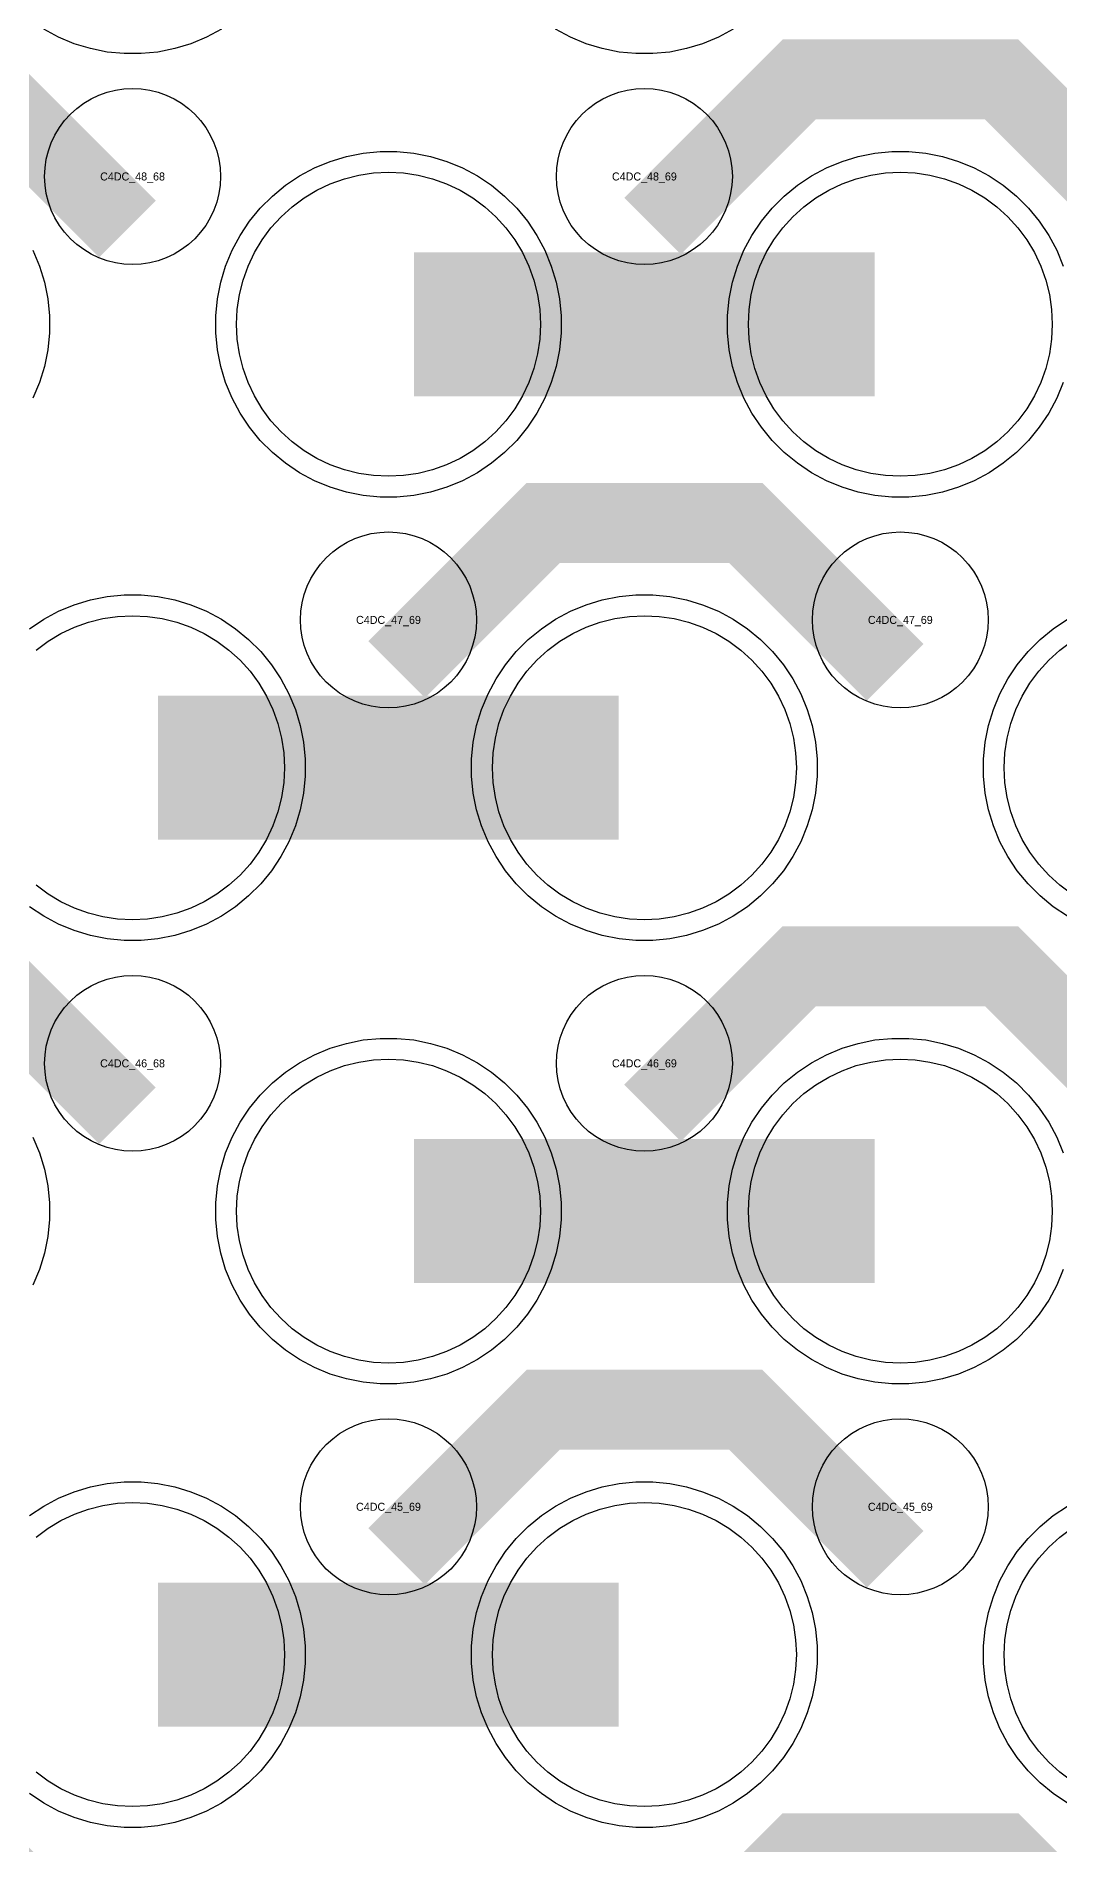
# Model space of a CAD drawing. Extents: x -11880 to 11880, y -14992 to 14992.
# Drawn here: x 9970 to 10290, y -8664 to -8098 of the extents above; entities that cross this region are included whole.
import ezdxf
from ezdxf.enums import TextEntityAlignment as Align

# ---------------------------------------------------------------- set-up
doc = ezdxf.new("R2010")
doc.units = 0
doc.header["$MEASUREMENT"] = 0
for name, color, linetype in [('GDS_775_DT_237', 138, 'CONTINUOUS'), ('RDL1_FS', 34, 'CONTINUOUS'), ('RDL_BS', 160, 'CONTINUOUS')]:
    doc.layers.add(name, color=color, linetype=linetype)

msp = doc.modelspace()

# ---------------------------------------------------------------- linework, layer by layer
at = {"layer": 'RDL1_FS'}
for points in [[(10080, -8235.999), (10075.343, -8235.77), (10070.732, -8235.086), (10066.209, -8233.954), (10061.819, -8232.382), (10057.605, -8230.39), (10053.605, -8227.992), (10049.86, -8225.214), (10046.406, -8222.084), (10043.276, -8218.63), (10040.498, -8214.885), (10038.1, -8210.885), (10036.108, -8206.671), (10034.536, -8202.281), (10033.404, -8197.758), (10032.72, -8193.147), (10032.491, -8188.49), (10032.72, -8183.833), (10033.404, -8179.222), (10034.536, -8174.699), (10036.108, -8170.309), (10038.1, -8166.095), (10040.498, -8162.095), (10043.276, -8158.35), (10046.406, -8154.896), (10049.86, -8151.766), (10053.605, -8148.988), (10057.605, -8146.59), (10061.819, -8144.598), (10066.209, -8143.026), (10070.732, -8141.894), (10075.343, -8141.21), (10080, -8140.981), (10084.657, -8141.21), (10089.268, -8141.894), (10093.791, -8143.026), (10098.181, -8144.598), (10102.395, -8146.59), (10106.395, -8148.988), (10110.14, -8151.766), (10113.594, -8154.896), (10116.724, -8158.35), (10119.502, -8162.095), (10121.9, -8166.095), (10123.892, -8170.309), (10125.464, -8174.699), (10126.596, -8179.222), (10127.28, -8183.833), (10127.509, -8188.49), (10127.28, -8193.147), (10126.596, -8197.758), (10125.464, -8202.281), (10123.892, -8206.671), (10121.9, -8210.885), (10119.502, -8214.885), (10116.724, -8218.63), (10113.594, -8222.084), (10110.14, -8225.214), (10106.395, -8227.992), (10102.395, -8230.39), (10098.181, -8232.382), (10093.791, -8233.954), (10089.268, -8235.086), (10084.657, -8235.77)], [(10240, -8235.999), (10235.343, -8235.77), (10230.732, -8235.086), (10226.209, -8233.954), (10221.819, -8232.382), (10217.605, -8230.39), (10213.605, -8227.992), (10209.86, -8225.214), (10206.406, -8222.084), (10203.276, -8218.63), (10200.498, -8214.885), (10198.1, -8210.885), (10196.108, -8206.671), (10194.536, -8202.281), (10193.404, -8197.758), (10192.72, -8193.147), (10192.491, -8188.49), (10192.72, -8183.833), (10193.404, -8179.222), (10194.536, -8174.699), (10196.108, -8170.309), (10198.1, -8166.095), (10200.498, -8162.095), (10203.276, -8158.35), (10206.406, -8154.896), (10209.86, -8151.766), (10213.605, -8148.988), (10217.605, -8146.59), (10221.819, -8144.598), (10226.209, -8143.026), (10230.732, -8141.894), (10235.343, -8141.21), (10240, -8140.981), (10244.657, -8141.21), (10249.268, -8141.894), (10253.791, -8143.026), (10258.181, -8144.598), (10262.395, -8146.59), (10266.395, -8148.988), (10270.14, -8151.766), (10273.594, -8154.896), (10276.724, -8158.35), (10279.502, -8162.095), (10281.9, -8166.095), (10283.892, -8170.309), (10285.464, -8174.699), (10286.596, -8179.222), (10287.28, -8183.833), (10287.509, -8188.49), (10287.28, -8193.147), (10286.596, -8197.758), (10285.464, -8202.281), (10283.892, -8206.671), (10281.9, -8210.885), (10279.502, -8214.885), (10276.724, -8218.63), (10273.594, -8222.084), (10270.14, -8225.214), (10266.395, -8227.992), (10262.395, -8230.39), (10258.181, -8232.382), (10253.791, -8233.954), (10249.268, -8235.086), (10244.657, -8235.77)], [(10160, -8374.564), (10155.343, -8374.335), (10150.732, -8373.651), (10146.209, -8372.519), (10141.819, -8370.947), (10137.605, -8368.955), (10133.605, -8366.557), (10129.86, -8363.779), (10126.406, -8360.649), (10123.276, -8357.195), (10120.498, -8353.45), (10118.1, -8349.45), (10116.108, -8345.236), (10114.536, -8340.846), (10113.404, -8336.323), (10112.72, -8331.712), (10112.491, -8327.055), (10112.72, -8322.398), (10113.404, -8317.787), (10114.536, -8313.264), (10116.108, -8308.874), (10118.1, -8304.66), (10120.498, -8300.66), (10123.276, -8296.915), (10126.406, -8293.461), (10129.86, -8290.331), (10133.605, -8287.553), (10137.605, -8285.155), (10141.819, -8283.163), (10146.209, -8281.591), (10150.732, -8280.459), (10155.343, -8279.775), (10160, -8279.546), (10164.657, -8279.775), (10169.268, -8280.459), (10173.791, -8281.591), (10178.181, -8283.163), (10182.395, -8285.155), (10186.395, -8287.553), (10190.14, -8290.331), (10193.594, -8293.461), (10196.724, -8296.915), (10199.502, -8300.66), (10201.9, -8304.66), (10203.892, -8308.874), (10205.464, -8313.264), (10206.596, -8317.787), (10207.28, -8322.398), (10207.509, -8327.055), (10207.28, -8331.712), (10206.596, -8336.323), (10205.464, -8340.846), (10203.892, -8345.236), (10201.9, -8349.45), (10199.502, -8353.45), (10196.724, -8357.195), (10193.594, -8360.649), (10190.14, -8363.779), (10186.395, -8366.557), (10182.395, -8368.955), (10178.181, -8370.947), (10173.791, -8372.519), (10169.268, -8373.651), (10164.657, -8374.335)], [(10080, -8513.124), (10075.343, -8512.895), (10070.732, -8512.211), (10066.209, -8511.079), (10061.819, -8509.507), (10057.605, -8507.515), (10053.605, -8505.117), (10049.86, -8502.339), (10046.406, -8499.209), (10043.276, -8495.755), (10040.498, -8492.01), (10038.1, -8488.01), (10036.108, -8483.796), (10034.536, -8479.406), (10033.404, -8474.883), (10032.72, -8470.272), (10032.491, -8465.615), (10032.72, -8460.958), (10033.404, -8456.347), (10034.536, -8451.824), (10036.108, -8447.434), (10038.1, -8443.22), (10040.498, -8439.22), (10043.276, -8435.475), (10046.406, -8432.021), (10049.86, -8428.891), (10053.605, -8426.113), (10057.605, -8423.715), (10061.819, -8421.723), (10066.209, -8420.151), (10070.732, -8419.019), (10075.343, -8418.335), (10080, -8418.106), (10084.657, -8418.335), (10089.268, -8419.019), (10093.791, -8420.151), (10098.181, -8421.723), (10102.395, -8423.715), (10106.395, -8426.113), (10110.14, -8428.891), (10113.594, -8432.021), (10116.724, -8435.475), (10119.502, -8439.22), (10121.9, -8443.22), (10123.892, -8447.434), (10125.464, -8451.824), (10126.596, -8456.347), (10127.28, -8460.958), (10127.509, -8465.615), (10127.28, -8470.272), (10126.596, -8474.883), (10125.464, -8479.406), (10123.892, -8483.796), (10121.9, -8488.01), (10119.502, -8492.01), (10116.724, -8495.755), (10113.594, -8499.209), (10110.14, -8502.339), (10106.395, -8505.117), (10102.395, -8507.515), (10098.181, -8509.507), (10093.791, -8511.079), (10089.268, -8512.211), (10084.657, -8512.895)], [(10240, -8513.124), (10235.343, -8512.895), (10230.732, -8512.211), (10226.209, -8511.079), (10221.819, -8509.507), (10217.605, -8507.515), (10213.605, -8505.117), (10209.86, -8502.339), (10206.406, -8499.209), (10203.276, -8495.755), (10200.498, -8492.01), (10198.1, -8488.01), (10196.108, -8483.796), (10194.536, -8479.406), (10193.404, -8474.883), (10192.72, -8470.272), (10192.491, -8465.615), (10192.72, -8460.958), (10193.404, -8456.347), (10194.536, -8451.824), (10196.108, -8447.434), (10198.1, -8443.22), (10200.498, -8439.22), (10203.276, -8435.475), (10206.406, -8432.021), (10209.86, -8428.891), (10213.605, -8426.113), (10217.605, -8423.715), (10221.819, -8421.723), (10226.209, -8420.151), (10230.732, -8419.019), (10235.343, -8418.335), (10240, -8418.106), (10244.657, -8418.335), (10249.268, -8419.019), (10253.791, -8420.151), (10258.181, -8421.723), (10262.395, -8423.715), (10266.395, -8426.113), (10270.14, -8428.891), (10273.594, -8432.021), (10276.724, -8435.475), (10279.502, -8439.22), (10281.9, -8443.22), (10283.892, -8447.434), (10285.464, -8451.824), (10286.596, -8456.347), (10287.28, -8460.958), (10287.509, -8465.615), (10287.28, -8470.272), (10286.596, -8474.883), (10285.464, -8479.406), (10283.892, -8483.796), (10281.9, -8488.01), (10279.502, -8492.01), (10276.724, -8495.755), (10273.594, -8499.209), (10270.14, -8502.339), (10266.395, -8505.117), (10262.395, -8507.515), (10258.181, -8509.507), (10253.791, -8511.079), (10249.268, -8512.211), (10244.657, -8512.895)], [(10160, -8651.689), (10155.343, -8651.46), (10150.732, -8650.776), (10146.209, -8649.644), (10141.819, -8648.072), (10137.605, -8646.08), (10133.605, -8643.682), (10129.86, -8640.904), (10126.406, -8637.774), (10123.276, -8634.32), (10120.498, -8630.575), (10118.1, -8626.575), (10116.108, -8622.361), (10114.536, -8617.971), (10113.404, -8613.448), (10112.72, -8608.837), (10112.491, -8604.18), (10112.72, -8599.523), (10113.404, -8594.912), (10114.536, -8590.389), (10116.108, -8585.999), (10118.1, -8581.785), (10120.498, -8577.785), (10123.276, -8574.04), (10126.406, -8570.586), (10129.86, -8567.456), (10133.605, -8564.678), (10137.605, -8562.28), (10141.819, -8560.288), (10146.209, -8558.716), (10150.732, -8557.584), (10155.343, -8556.9), (10160, -8556.671), (10164.657, -8556.9), (10169.268, -8557.584), (10173.791, -8558.716), (10178.181, -8560.288), (10182.395, -8562.28), (10186.395, -8564.678), (10190.14, -8567.456), (10193.594, -8570.586), (10196.724, -8574.04), (10199.502, -8577.785), (10201.9, -8581.785), (10203.892, -8585.999), (10205.464, -8590.389), (10206.596, -8594.912), (10207.28, -8599.523), (10207.509, -8604.18), (10207.28, -8608.837), (10206.596, -8613.448), (10205.464, -8617.971), (10203.892, -8622.361), (10201.9, -8626.575), (10199.502, -8630.575), (10196.724, -8634.32), (10193.594, -8637.774), (10190.14, -8640.904), (10186.395, -8643.682), (10182.395, -8646.08), (10178.181, -8648.072), (10173.791, -8649.644), (10169.268, -8650.776), (10164.657, -8651.46)]]:
    msp.add_lwpolyline(points, close=True, dxfattribs=at)
for points in [[(10088.002, -8188.49, 45, 45, 0), (10160.002, -8188.49, 45, 45, 0)], [(10160.002, -8188.49, 45, 45, 0), (10232.002, -8188.49, 45, 45, 0)], [(10008.002, -8327.055, 45, 45, 0), (10080.002, -8327.055, 45, 45, 0)], [(10080.002, -8327.055, 45, 45, 0), (10152.002, -8327.055, 45, 45, 0)], [(10088.002, -8465.615, 45, 45, 0), (10160.002, -8465.615, 45, 45, 0)], [(10160.002, -8465.615, 45, 45, 0), (10232.002, -8465.615, 45, 45, 0)], [(10008.002, -8604.18, 45, 45, 0), (10080.002, -8604.18, 45, 45, 0)], [(10080.002, -8604.18, 45, 45, 0), (10152.002, -8604.18, 45, 45, 0)]]:
    msp.add_lwpolyline(points, format="xyseb", dxfattribs=at)
for points in [[(9969.86, -8290.331), (9973.605, -8287.553), (9977.605, -8285.155), (9981.819, -8283.163), (9986.209, -8281.591), (9990.732, -8280.459), (9995.343, -8279.775), (10000, -8279.546), (10004.657, -8279.775), (10009.268, -8280.459), (10013.791, -8281.591), (10018.181, -8283.163), (10022.395, -8285.155), (10026.395, -8287.553), (10030.14, -8290.331), (10033.594, -8293.461), (10036.724, -8296.915), (10039.502, -8300.66), (10041.9, -8304.66), (10043.892, -8308.874), (10045.464, -8313.264), (10046.596, -8317.787), (10047.28, -8322.398), (10047.509, -8327.055), (10047.28, -8331.712), (10046.596, -8336.323), (10045.464, -8340.846), (10043.892, -8345.236), (10041.9, -8349.45), (10039.502, -8353.45), (10036.724, -8357.195), (10033.594, -8360.649), (10030.14, -8363.779), (10026.395, -8366.557), (10022.395, -8368.955), (10018.181, -8370.947), (10013.791, -8372.519), (10009.268, -8373.651), (10004.657, -8374.335), (10000, -8374.564), (9995.343, -8374.335), (9990.732, -8373.651), (9986.209, -8372.519), (9981.819, -8370.947), (9977.605, -8368.955), (9973.605, -8366.557), (9969.86, -8363.779)], [(10293.605, -8366.557), (10289.86, -8363.779), (10286.406, -8360.649), (10283.276, -8357.195), (10280.498, -8353.45), (10278.1, -8349.45), (10276.108, -8345.236), (10274.536, -8340.846), (10273.404, -8336.323), (10272.72, -8331.712), (10272.491, -8327.055), (10272.72, -8322.398), (10273.404, -8317.787), (10274.536, -8313.264), (10276.108, -8308.874), (10278.1, -8304.66), (10280.498, -8300.66), (10283.276, -8296.915), (10286.406, -8293.461), (10289.86, -8290.331), (10293.605, -8287.553)], [(9969.86, -8567.456), (9973.605, -8564.678), (9977.605, -8562.28), (9981.819, -8560.288), (9986.209, -8558.716), (9990.732, -8557.584), (9995.343, -8556.9), (10000, -8556.671), (10004.657, -8556.9), (10009.268, -8557.584), (10013.791, -8558.716), (10018.181, -8560.288), (10022.395, -8562.28), (10026.395, -8564.678), (10030.14, -8567.456), (10033.594, -8570.586), (10036.724, -8574.04), (10039.502, -8577.785), (10041.9, -8581.785), (10043.892, -8585.999), (10045.464, -8590.389), (10046.596, -8594.912), (10047.28, -8599.523), (10047.509, -8604.18), (10047.28, -8608.837), (10046.596, -8613.448), (10045.464, -8617.971), (10043.892, -8622.361), (10041.9, -8626.575), (10039.502, -8630.575), (10036.724, -8634.32), (10033.594, -8637.774), (10030.14, -8640.904), (10026.395, -8643.682), (10022.395, -8646.08), (10018.181, -8648.072), (10013.791, -8649.644), (10009.268, -8650.776), (10004.657, -8651.46), (10000, -8651.689), (9995.343, -8651.46), (9990.732, -8650.776), (9986.209, -8649.644), (9981.819, -8648.072), (9977.605, -8646.08), (9973.605, -8643.682), (9969.86, -8640.904)], [(10293.605, -8643.682), (10289.86, -8640.904), (10286.406, -8637.774), (10283.276, -8634.32), (10280.498, -8630.575), (10278.1, -8626.575), (10276.108, -8622.361), (10274.536, -8617.971), (10273.404, -8613.448), (10272.72, -8608.837), (10272.491, -8604.18), (10272.72, -8599.523), (10273.404, -8594.912), (10274.536, -8590.389), (10276.108, -8585.999), (10278.1, -8581.785), (10280.498, -8577.785), (10283.276, -8574.04), (10286.406, -8570.586), (10289.86, -8567.456), (10293.605, -8564.678)]]:
    msp.add_lwpolyline(points, dxfattribs=at)
at = {"layer": 'RDL_BS'}
for points in [[(10027.777, -8096.308), (10023.115, -8098.8), (10018.205, -8100.831), (10013.165, -8102.362), (10007.938, -8103.408), (10002.644, -8103.925), (9997.356, -8103.925), (9992.062, -8103.408), (9986.835, -8102.362), (9981.795, -8100.831), (9976.885, -8098.8), (9972.223, -8096.308)], [(10187.777, -8096.308), (10183.115, -8098.8), (10178.205, -8100.831), (10173.165, -8102.362), (10167.938, -8103.408), (10162.644, -8103.925), (10157.356, -8103.925), (10152.062, -8103.408), (10146.835, -8102.362), (10141.795, -8100.831), (10136.885, -8098.8), (10132.223, -8096.308)], [(10290.906, -8206.695), (10288.875, -8211.605), (10286.383, -8216.267), (10283.436, -8220.681), (10280.074, -8224.782), (10276.292, -8228.564), (10272.191, -8231.926), (10267.777, -8234.873), (10263.115, -8237.365), (10258.205, -8239.396), (10253.165, -8240.927), (10247.938, -8241.973), (10242.644, -8242.49), (10237.356, -8242.49), (10232.062, -8241.973), (10226.835, -8240.927), (10221.795, -8239.396), (10216.885, -8237.365), (10212.223, -8234.873), (10207.809, -8231.926), (10203.708, -8228.564), (10199.926, -8224.782), (10196.564, -8220.681), (10193.617, -8216.267), (10191.125, -8211.605), (10189.094, -8206.695), (10187.563, -8201.655), (10186.517, -8196.428), (10186, -8191.134), (10186, -8185.846), (10186.517, -8180.552), (10187.563, -8175.325), (10189.094, -8170.285), (10191.125, -8165.375), (10193.617, -8160.713), (10196.564, -8156.299), (10199.926, -8152.198), (10203.708, -8148.416), (10207.809, -8145.054), (10212.223, -8142.107), (10216.885, -8139.615), (10221.795, -8137.584), (10226.835, -8136.053), (10232.062, -8135.007), (10237.356, -8134.49), (10242.644, -8134.49), (10247.938, -8135.007), (10253.165, -8136.053), (10258.205, -8137.584), (10263.115, -8139.615), (10267.777, -8142.107), (10272.191, -8145.054), (10276.292, -8148.416), (10280.074, -8152.198), (10283.436, -8156.299), (10286.383, -8160.713), (10288.875, -8165.375), (10290.906, -8170.285)], [(9968.875, -8165.375), (9970.906, -8170.285), (9972.437, -8175.325), (9973.483, -8180.552), (9974, -8185.846), (9974, -8191.134), (9973.483, -8196.428), (9972.437, -8201.655), (9970.906, -8206.695), (9968.875, -8211.605)], [(9967.809, -8283.619), (9972.223, -8280.672), (9976.885, -8278.18), (9981.795, -8276.149), (9986.835, -8274.618), (9992.062, -8273.572), (9997.356, -8273.055), (10002.644, -8273.055), (10007.938, -8273.572), (10013.165, -8274.618), (10018.205, -8276.149), (10023.115, -8278.18), (10027.777, -8280.672), (10032.191, -8283.619), (10036.292, -8286.981), (10040.074, -8290.763), (10043.436, -8294.864), (10046.383, -8299.278), (10048.875, -8303.94), (10050.906, -8308.85), (10052.437, -8313.89), (10053.483, -8319.117), (10054, -8324.411), (10054, -8329.699), (10053.483, -8334.993), (10052.437, -8340.22), (10050.906, -8345.26), (10048.875, -8350.17), (10046.383, -8354.832), (10043.436, -8359.246), (10040.074, -8363.347), (10036.292, -8367.129), (10032.191, -8370.491), (10027.777, -8373.438), (10023.115, -8375.93), (10018.205, -8377.961), (10013.165, -8379.492), (10007.938, -8380.538), (10002.644, -8381.055), (9997.356, -8381.055), (9992.062, -8380.538), (9986.835, -8379.492), (9981.795, -8377.961), (9976.885, -8375.93), (9972.223, -8373.438), (9967.809, -8370.491)], [(10292.223, -8373.438), (10287.809, -8370.491), (10283.708, -8367.129), (10279.926, -8363.347), (10276.564, -8359.246), (10273.617, -8354.832), (10271.125, -8350.17), (10269.094, -8345.26), (10267.563, -8340.22), (10266.517, -8334.993), (10266, -8329.699), (10266, -8324.411), (10266.517, -8319.117), (10267.563, -8313.89), (10269.094, -8308.85), (10271.125, -8303.94), (10273.617, -8299.278), (10276.564, -8294.864), (10279.926, -8290.763), (10283.708, -8286.981), (10287.809, -8283.619), (10292.223, -8280.672)], [(10290.906, -8483.82), (10288.875, -8488.73), (10286.383, -8493.392), (10283.436, -8497.806), (10280.074, -8501.907), (10276.292, -8505.689), (10272.191, -8509.051), (10267.777, -8511.998), (10263.115, -8514.49), (10258.205, -8516.521), (10253.165, -8518.052), (10247.938, -8519.098), (10242.644, -8519.615), (10237.356, -8519.615), (10232.062, -8519.098), (10226.835, -8518.052), (10221.795, -8516.521), (10216.885, -8514.49), (10212.223, -8511.998), (10207.809, -8509.051), (10203.708, -8505.689), (10199.926, -8501.907), (10196.564, -8497.806), (10193.617, -8493.392), (10191.125, -8488.73), (10189.094, -8483.82), (10187.563, -8478.78), (10186.517, -8473.553), (10186, -8468.259), (10186, -8462.971), (10186.517, -8457.677), (10187.563, -8452.45), (10189.094, -8447.41), (10191.125, -8442.5), (10193.617, -8437.838), (10196.564, -8433.424), (10199.926, -8429.323), (10203.708, -8425.541), (10207.809, -8422.179), (10212.223, -8419.232), (10216.885, -8416.74), (10221.795, -8414.709), (10226.835, -8413.178), (10232.062, -8412.132), (10237.356, -8411.615), (10242.644, -8411.615), (10247.938, -8412.132), (10253.165, -8413.178), (10258.205, -8414.709), (10263.115, -8416.74), (10267.777, -8419.232), (10272.191, -8422.179), (10276.292, -8425.541), (10280.074, -8429.323), (10283.436, -8433.424), (10286.383, -8437.838), (10288.875, -8442.5), (10290.906, -8447.41)], [(9968.875, -8442.5), (9970.906, -8447.41), (9972.437, -8452.45), (9973.483, -8457.677), (9974, -8462.971), (9974, -8468.259), (9973.483, -8473.553), (9972.437, -8478.78), (9970.906, -8483.82), (9968.875, -8488.73)], [(9967.809, -8560.744), (9972.223, -8557.797), (9976.885, -8555.305), (9981.795, -8553.274), (9986.835, -8551.743), (9992.062, -8550.697), (9997.356, -8550.18), (10002.644, -8550.18), (10007.938, -8550.697), (10013.165, -8551.743), (10018.205, -8553.274), (10023.115, -8555.305), (10027.777, -8557.797), (10032.191, -8560.744), (10036.292, -8564.106), (10040.074, -8567.888), (10043.436, -8571.989), (10046.383, -8576.403), (10048.875, -8581.065), (10050.906, -8585.975), (10052.437, -8591.015), (10053.483, -8596.242), (10054, -8601.536), (10054, -8606.824), (10053.483, -8612.118), (10052.437, -8617.345), (10050.906, -8622.385), (10048.875, -8627.295), (10046.383, -8631.957), (10043.436, -8636.371), (10040.074, -8640.472), (10036.292, -8644.254), (10032.191, -8647.616), (10027.777, -8650.563), (10023.115, -8653.055), (10018.205, -8655.086), (10013.165, -8656.617), (10007.938, -8657.663), (10002.644, -8658.18), (9997.356, -8658.18), (9992.062, -8657.663), (9986.835, -8656.617), (9981.795, -8655.086), (9976.885, -8653.055), (9972.223, -8650.563), (9967.809, -8647.616)], [(10292.223, -8650.563), (10287.809, -8647.616), (10283.708, -8644.254), (10279.926, -8640.472), (10276.564, -8636.371), (10273.617, -8631.957), (10271.125, -8627.295), (10269.094, -8622.385), (10267.563, -8617.345), (10266.517, -8612.118), (10266, -8606.824), (10266, -8601.536), (10266.517, -8596.242), (10267.563, -8591.015), (10269.094, -8585.975), (10271.125, -8581.065), (10273.617, -8576.403), (10276.564, -8571.989), (10279.926, -8567.888), (10283.708, -8564.106), (10287.809, -8560.744), (10292.223, -8557.797)]]:
    msp.add_lwpolyline(points, dxfattribs=at)
for points in [[(9998.401, -8158.703, 25, 25, 0), (9951.687, -8111.989, 25, 25, 0), (9921.929, -8111.989, 25, 25, 0)], [(10162.562, -8157.804, 25, 25, 0), (10208.377, -8111.989, 25, 25, 0), (10241.93, -8111.989, 25, 25, 0)], [(10318.401, -8158.703, 25, 25, 0), (10271.687, -8111.989, 25, 25, 0), (10241.929, -8111.989, 25, 25, 0)], [(10082.562, -8296.369, 25, 25, 0), (10128.377, -8250.554, 25, 25, 0), (10161.93, -8250.554, 25, 25, 0)], [(10238.401, -8297.268, 25, 25, 0), (10191.687, -8250.554, 25, 25, 0), (10161.929, -8250.554, 25, 25, 0)], [(9998.401, -8435.828, 25, 25, 0), (9951.687, -8389.114, 25, 25, 0), (9921.929, -8389.114, 25, 25, 0)], [(10162.562, -8434.929, 25, 25, 0), (10208.377, -8389.114, 25, 25, 0), (10241.93, -8389.114, 25, 25, 0)], [(10318.401, -8435.828, 25, 25, 0), (10271.687, -8389.114, 25, 25, 0), (10241.929, -8389.114, 25, 25, 0)], [(10082.562, -8573.494, 25, 25, 0), (10128.377, -8527.679, 25, 25, 0), (10161.93, -8527.679, 25, 25, 0)], [(10238.401, -8574.393, 25, 25, 0), (10191.687, -8527.679, 25, 25, 0), (10161.929, -8527.679, 25, 25, 0)], [(9998.401, -8712.958, 25, 25, 0), (9951.687, -8666.244, 25, 25, 0), (9921.929, -8666.244, 25, 25, 0)], [(10162.562, -8712.059, 25, 25, 0), (10208.377, -8666.244, 25, 25, 0), (10241.93, -8666.244, 25, 25, 0)], [(10318.401, -8712.958, 25, 25, 0), (10271.687, -8666.244, 25, 25, 0), (10241.929, -8666.244, 25, 25, 0)]]:
    msp.add_lwpolyline(points, format="xyseb", dxfattribs=at)
for points in [[(10000, -8169.796), (9997.307, -8169.664), (9994.635, -8169.268), (9992.016, -8168.611), (9989.481, -8167.704), (9987.044, -8166.552), (9984.72, -8165.159), (9982.557, -8163.556), (9980.558, -8161.744), (9978.746, -8159.745), (9977.143, -8157.582), (9975.75, -8155.258), (9974.598, -8152.821), (9973.691, -8150.286), (9973.034, -8147.667), (9972.638, -8144.995), (9972.506, -8142.302), (9972.638, -8139.609), (9973.034, -8136.937), (9973.691, -8134.318), (9974.598, -8131.783), (9975.75, -8129.346), (9977.143, -8127.022), (9978.746, -8124.859), (9980.558, -8122.86), (9982.557, -8121.048), (9984.72, -8119.445), (9987.044, -8118.052), (9989.481, -8116.9), (9992.016, -8115.993), (9994.635, -8115.336), (9997.307, -8114.94), (10000, -8114.808), (10002.693, -8114.94), (10005.365, -8115.336), (10007.984, -8115.993), (10010.519, -8116.9), (10012.956, -8118.052), (10015.28, -8119.445), (10017.443, -8121.048), (10019.442, -8122.86), (10021.254, -8124.859), (10022.857, -8127.022), (10024.25, -8129.346), (10025.402, -8131.783), (10026.309, -8134.318), (10026.966, -8136.937), (10027.362, -8139.609), (10027.494, -8142.302), (10027.362, -8144.995), (10026.966, -8147.667), (10026.309, -8150.286), (10025.402, -8152.821), (10024.25, -8155.258), (10022.857, -8157.582), (10021.254, -8159.745), (10019.442, -8161.744), (10017.443, -8163.556), (10015.28, -8165.159), (10012.956, -8166.552), (10010.519, -8167.704), (10007.984, -8168.611), (10005.365, -8169.268), (10002.693, -8169.664)], [(10160, -8169.796), (10157.307, -8169.664), (10154.635, -8169.268), (10152.016, -8168.611), (10149.481, -8167.704), (10147.044, -8166.552), (10144.72, -8165.159), (10142.557, -8163.556), (10140.558, -8161.744), (10138.746, -8159.745), (10137.143, -8157.582), (10135.75, -8155.258), (10134.598, -8152.821), (10133.691, -8150.286), (10133.034, -8147.667), (10132.638, -8144.995), (10132.506, -8142.302), (10132.638, -8139.609), (10133.034, -8136.937), (10133.691, -8134.318), (10134.598, -8131.783), (10135.75, -8129.346), (10137.143, -8127.022), (10138.746, -8124.859), (10140.558, -8122.86), (10142.557, -8121.048), (10144.72, -8119.445), (10147.044, -8118.052), (10149.481, -8116.9), (10152.016, -8115.993), (10154.635, -8115.336), (10157.307, -8114.94), (10160, -8114.808), (10162.693, -8114.94), (10165.365, -8115.336), (10167.984, -8115.993), (10170.519, -8116.9), (10172.956, -8118.052), (10175.28, -8119.445), (10177.443, -8121.048), (10179.442, -8122.86), (10181.254, -8124.859), (10182.857, -8127.022), (10184.25, -8129.346), (10185.402, -8131.783), (10186.309, -8134.318), (10186.966, -8136.937), (10187.362, -8139.609), (10187.494, -8142.302), (10187.362, -8144.995), (10186.966, -8147.667), (10186.309, -8150.286), (10185.402, -8152.821), (10184.25, -8155.258), (10182.857, -8157.582), (10181.254, -8159.745), (10179.442, -8161.744), (10177.443, -8163.556), (10175.28, -8165.159), (10172.956, -8166.552), (10170.519, -8167.704), (10167.984, -8168.611), (10165.365, -8169.268), (10162.693, -8169.664)], [(10077.356, -8242.49), (10072.062, -8241.973), (10066.835, -8240.927), (10061.795, -8239.396), (10056.885, -8237.365), (10052.223, -8234.873), (10047.809, -8231.926), (10043.708, -8228.564), (10039.926, -8224.782), (10036.564, -8220.681), (10033.617, -8216.267), (10031.125, -8211.605), (10029.094, -8206.695), (10027.563, -8201.655), (10026.517, -8196.428), (10026, -8191.134), (10026, -8185.846), (10026.517, -8180.552), (10027.563, -8175.325), (10029.094, -8170.285), (10031.125, -8165.375), (10033.617, -8160.713), (10036.564, -8156.299), (10039.926, -8152.198), (10043.708, -8148.416), (10047.809, -8145.054), (10052.223, -8142.107), (10056.885, -8139.615), (10061.795, -8137.584), (10066.835, -8136.053), (10072.062, -8135.007), (10077.356, -8134.49), (10082.644, -8134.49), (10087.938, -8135.007), (10093.165, -8136.053), (10098.205, -8137.584), (10103.115, -8139.615), (10107.777, -8142.107), (10112.191, -8145.054), (10116.292, -8148.416), (10120.074, -8152.198), (10123.436, -8156.299), (10126.383, -8160.713), (10128.875, -8165.375), (10130.906, -8170.285), (10132.437, -8175.325), (10133.483, -8180.552), (10134, -8185.846), (10134, -8191.134), (10133.483, -8196.428), (10132.437, -8201.655), (10130.906, -8206.695), (10128.875, -8211.605), (10126.383, -8216.267), (10123.436, -8220.681), (10120.074, -8224.782), (10116.292, -8228.564), (10112.191, -8231.926), (10107.777, -8234.873), (10103.115, -8237.365), (10098.205, -8239.396), (10093.165, -8240.927), (10087.938, -8241.973), (10082.644, -8242.49)], [(10080, -8308.361), (10077.307, -8308.229), (10074.635, -8307.833), (10072.016, -8307.176), (10069.481, -8306.269), (10067.044, -8305.117), (10064.72, -8303.724), (10062.557, -8302.121), (10060.558, -8300.309), (10058.746, -8298.31), (10057.143, -8296.147), (10055.75, -8293.823), (10054.598, -8291.386), (10053.691, -8288.851), (10053.034, -8286.232), (10052.638, -8283.56), (10052.506, -8280.867), (10052.638, -8278.174), (10053.034, -8275.502), (10053.691, -8272.883), (10054.598, -8270.348), (10055.75, -8267.911), (10057.143, -8265.587), (10058.746, -8263.424), (10060.558, -8261.425), (10062.557, -8259.613), (10064.72, -8258.01), (10067.044, -8256.617), (10069.481, -8255.465), (10072.016, -8254.558), (10074.635, -8253.901), (10077.307, -8253.505), (10080, -8253.373), (10082.693, -8253.505), (10085.365, -8253.901), (10087.984, -8254.558), (10090.519, -8255.465), (10092.956, -8256.617), (10095.28, -8258.01), (10097.443, -8259.613), (10099.442, -8261.425), (10101.254, -8263.424), (10102.857, -8265.587), (10104.25, -8267.911), (10105.402, -8270.348), (10106.309, -8272.883), (10106.966, -8275.502), (10107.362, -8278.174), (10107.494, -8280.867), (10107.362, -8283.56), (10106.966, -8286.232), (10106.309, -8288.851), (10105.402, -8291.386), (10104.25, -8293.823), (10102.857, -8296.147), (10101.254, -8298.31), (10099.442, -8300.309), (10097.443, -8302.121), (10095.28, -8303.724), (10092.956, -8305.117), (10090.519, -8306.269), (10087.984, -8307.176), (10085.365, -8307.833), (10082.693, -8308.229)], [(10240, -8308.361), (10237.307, -8308.229), (10234.635, -8307.833), (10232.016, -8307.176), (10229.481, -8306.269), (10227.044, -8305.117), (10224.72, -8303.724), (10222.557, -8302.121), (10220.558, -8300.309), (10218.746, -8298.31), (10217.143, -8296.147), (10215.75, -8293.823), (10214.598, -8291.386), (10213.691, -8288.851), (10213.034, -8286.232), (10212.638, -8283.56), (10212.506, -8280.867), (10212.638, -8278.174), (10213.034, -8275.502), (10213.691, -8272.883), (10214.598, -8270.348), (10215.75, -8267.911), (10217.143, -8265.587), (10218.746, -8263.424), (10220.558, -8261.425), (10222.557, -8259.613), (10224.72, -8258.01), (10227.044, -8256.617), (10229.481, -8255.465), (10232.016, -8254.558), (10234.635, -8253.901), (10237.307, -8253.505), (10240, -8253.373), (10242.693, -8253.505), (10245.365, -8253.901), (10247.984, -8254.558), (10250.519, -8255.465), (10252.956, -8256.617), (10255.28, -8258.01), (10257.443, -8259.613), (10259.442, -8261.425), (10261.254, -8263.424), (10262.857, -8265.587), (10264.25, -8267.911), (10265.402, -8270.348), (10266.309, -8272.883), (10266.966, -8275.502), (10267.362, -8278.174), (10267.494, -8280.867), (10267.362, -8283.56), (10266.966, -8286.232), (10266.309, -8288.851), (10265.402, -8291.386), (10264.25, -8293.823), (10262.857, -8296.147), (10261.254, -8298.31), (10259.442, -8300.309), (10257.443, -8302.121), (10255.28, -8303.724), (10252.956, -8305.117), (10250.519, -8306.269), (10247.984, -8307.176), (10245.365, -8307.833), (10242.693, -8308.229)], [(10157.356, -8381.055), (10152.062, -8380.538), (10146.835, -8379.492), (10141.795, -8377.961), (10136.885, -8375.93), (10132.223, -8373.438), (10127.809, -8370.491), (10123.708, -8367.129), (10119.926, -8363.347), (10116.564, -8359.246), (10113.617, -8354.832), (10111.125, -8350.17), (10109.094, -8345.26), (10107.563, -8340.22), (10106.517, -8334.993), (10106, -8329.699), (10106, -8324.411), (10106.517, -8319.117), (10107.563, -8313.89), (10109.094, -8308.85), (10111.125, -8303.94), (10113.617, -8299.278), (10116.564, -8294.864), (10119.926, -8290.763), (10123.708, -8286.981), (10127.809, -8283.619), (10132.223, -8280.672), (10136.885, -8278.18), (10141.795, -8276.149), (10146.835, -8274.618), (10152.062, -8273.572), (10157.356, -8273.055), (10162.644, -8273.055), (10167.938, -8273.572), (10173.165, -8274.618), (10178.205, -8276.149), (10183.115, -8278.18), (10187.777, -8280.672), (10192.191, -8283.619), (10196.292, -8286.981), (10200.074, -8290.763), (10203.436, -8294.864), (10206.383, -8299.278), (10208.875, -8303.94), (10210.906, -8308.85), (10212.437, -8313.89), (10213.483, -8319.117), (10214, -8324.411), (10214, -8329.699), (10213.483, -8334.993), (10212.437, -8340.22), (10210.906, -8345.26), (10208.875, -8350.17), (10206.383, -8354.832), (10203.436, -8359.246), (10200.074, -8363.347), (10196.292, -8367.129), (10192.191, -8370.491), (10187.777, -8373.438), (10183.115, -8375.93), (10178.205, -8377.961), (10173.165, -8379.492), (10167.938, -8380.538), (10162.644, -8381.055)], [(10000, -8446.921), (9997.307, -8446.789), (9994.635, -8446.393), (9992.016, -8445.736), (9989.481, -8444.829), (9987.044, -8443.677), (9984.72, -8442.284), (9982.557, -8440.681), (9980.558, -8438.869), (9978.746, -8436.87), (9977.143, -8434.707), (9975.75, -8432.383), (9974.598, -8429.946), (9973.691, -8427.411), (9973.034, -8424.792), (9972.638, -8422.12), (9972.506, -8419.427), (9972.638, -8416.734), (9973.034, -8414.062), (9973.691, -8411.443), (9974.598, -8408.908), (9975.75, -8406.471), (9977.143, -8404.147), (9978.746, -8401.984), (9980.558, -8399.985), (9982.557, -8398.173), (9984.72, -8396.57), (9987.044, -8395.177), (9989.481, -8394.025), (9992.016, -8393.118), (9994.635, -8392.461), (9997.307, -8392.065), (10000, -8391.933), (10002.693, -8392.065), (10005.365, -8392.461), (10007.984, -8393.118), (10010.519, -8394.025), (10012.956, -8395.177), (10015.28, -8396.57), (10017.443, -8398.173), (10019.442, -8399.985), (10021.254, -8401.984), (10022.857, -8404.147), (10024.25, -8406.471), (10025.402, -8408.908), (10026.309, -8411.443), (10026.966, -8414.062), (10027.362, -8416.734), (10027.494, -8419.427), (10027.362, -8422.12), (10026.966, -8424.792), (10026.309, -8427.411), (10025.402, -8429.946), (10024.25, -8432.383), (10022.857, -8434.707), (10021.254, -8436.87), (10019.442, -8438.869), (10017.443, -8440.681), (10015.28, -8442.284), (10012.956, -8443.677), (10010.519, -8444.829), (10007.984, -8445.736), (10005.365, -8446.393), (10002.693, -8446.789)], [(10160, -8446.921), (10157.307, -8446.789), (10154.635, -8446.393), (10152.016, -8445.736), (10149.481, -8444.829), (10147.044, -8443.677), (10144.72, -8442.284), (10142.557, -8440.681), (10140.558, -8438.869), (10138.746, -8436.87), (10137.143, -8434.707), (10135.75, -8432.383), (10134.598, -8429.946), (10133.691, -8427.411), (10133.034, -8424.792), (10132.638, -8422.12), (10132.506, -8419.427), (10132.638, -8416.734), (10133.034, -8414.062), (10133.691, -8411.443), (10134.598, -8408.908), (10135.75, -8406.471), (10137.143, -8404.147), (10138.746, -8401.984), (10140.558, -8399.985), (10142.557, -8398.173), (10144.72, -8396.57), (10147.044, -8395.177), (10149.481, -8394.025), (10152.016, -8393.118), (10154.635, -8392.461), (10157.307, -8392.065), (10160, -8391.933), (10162.693, -8392.065), (10165.365, -8392.461), (10167.984, -8393.118), (10170.519, -8394.025), (10172.956, -8395.177), (10175.28, -8396.57), (10177.443, -8398.173), (10179.442, -8399.985), (10181.254, -8401.984), (10182.857, -8404.147), (10184.25, -8406.471), (10185.402, -8408.908), (10186.309, -8411.443), (10186.966, -8414.062), (10187.362, -8416.734), (10187.494, -8419.427), (10187.362, -8422.12), (10186.966, -8424.792), (10186.309, -8427.411), (10185.402, -8429.946), (10184.25, -8432.383), (10182.857, -8434.707), (10181.254, -8436.87), (10179.442, -8438.869), (10177.443, -8440.681), (10175.28, -8442.284), (10172.956, -8443.677), (10170.519, -8444.829), (10167.984, -8445.736), (10165.365, -8446.393), (10162.693, -8446.789)], [(10077.356, -8519.615), (10072.062, -8519.098), (10066.835, -8518.052), (10061.795, -8516.521), (10056.885, -8514.49), (10052.223, -8511.998), (10047.809, -8509.051), (10043.708, -8505.689), (10039.926, -8501.907), (10036.564, -8497.806), (10033.617, -8493.392), (10031.125, -8488.73), (10029.094, -8483.82), (10027.563, -8478.78), (10026.517, -8473.553), (10026, -8468.259), (10026, -8462.971), (10026.517, -8457.677), (10027.563, -8452.45), (10029.094, -8447.41), (10031.125, -8442.5), (10033.617, -8437.838), (10036.564, -8433.424), (10039.926, -8429.323), (10043.708, -8425.541), (10047.809, -8422.179), (10052.223, -8419.232), (10056.885, -8416.74), (10061.795, -8414.709), (10066.835, -8413.178), (10072.062, -8412.132), (10077.356, -8411.615), (10082.644, -8411.615), (10087.938, -8412.132), (10093.165, -8413.178), (10098.205, -8414.709), (10103.115, -8416.74), (10107.777, -8419.232), (10112.191, -8422.179), (10116.292, -8425.541), (10120.074, -8429.323), (10123.436, -8433.424), (10126.383, -8437.838), (10128.875, -8442.5), (10130.906, -8447.41), (10132.437, -8452.45), (10133.483, -8457.677), (10134, -8462.971), (10134, -8468.259), (10133.483, -8473.553), (10132.437, -8478.78), (10130.906, -8483.82), (10128.875, -8488.73), (10126.383, -8493.392), (10123.436, -8497.806), (10120.074, -8501.907), (10116.292, -8505.689), (10112.191, -8509.051), (10107.777, -8511.998), (10103.115, -8514.49), (10098.205, -8516.521), (10093.165, -8518.052), (10087.938, -8519.098), (10082.644, -8519.615)], [(10080, -8585.486), (10077.307, -8585.354), (10074.635, -8584.958), (10072.016, -8584.301), (10069.481, -8583.394), (10067.044, -8582.242), (10064.72, -8580.849), (10062.557, -8579.246), (10060.558, -8577.434), (10058.746, -8575.435), (10057.143, -8573.272), (10055.75, -8570.948), (10054.598, -8568.511), (10053.691, -8565.976), (10053.034, -8563.357), (10052.638, -8560.685), (10052.506, -8557.992), (10052.638, -8555.299), (10053.034, -8552.627), (10053.691, -8550.008), (10054.598, -8547.473), (10055.75, -8545.036), (10057.143, -8542.712), (10058.746, -8540.549), (10060.558, -8538.55), (10062.557, -8536.738), (10064.72, -8535.135), (10067.044, -8533.742), (10069.481, -8532.59), (10072.016, -8531.683), (10074.635, -8531.026), (10077.307, -8530.63), (10080, -8530.498), (10082.693, -8530.63), (10085.365, -8531.026), (10087.984, -8531.683), (10090.519, -8532.59), (10092.956, -8533.742), (10095.28, -8535.135), (10097.443, -8536.738), (10099.442, -8538.55), (10101.254, -8540.549), (10102.857, -8542.712), (10104.25, -8545.036), (10105.402, -8547.473), (10106.309, -8550.008), (10106.966, -8552.627), (10107.362, -8555.299), (10107.494, -8557.992), (10107.362, -8560.685), (10106.966, -8563.357), (10106.309, -8565.976), (10105.402, -8568.511), (10104.25, -8570.948), (10102.857, -8573.272), (10101.254, -8575.435), (10099.442, -8577.434), (10097.443, -8579.246), (10095.28, -8580.849), (10092.956, -8582.242), (10090.519, -8583.394), (10087.984, -8584.301), (10085.365, -8584.958), (10082.693, -8585.354)], [(10240, -8585.486), (10237.307, -8585.354), (10234.635, -8584.958), (10232.016, -8584.301), (10229.481, -8583.394), (10227.044, -8582.242), (10224.72, -8580.849), (10222.557, -8579.246), (10220.558, -8577.434), (10218.746, -8575.435), (10217.143, -8573.272), (10215.75, -8570.948), (10214.598, -8568.511), (10213.691, -8565.976), (10213.034, -8563.357), (10212.638, -8560.685), (10212.506, -8557.992), (10212.638, -8555.299), (10213.034, -8552.627), (10213.691, -8550.008), (10214.598, -8547.473), (10215.75, -8545.036), (10217.143, -8542.712), (10218.746, -8540.549), (10220.558, -8538.55), (10222.557, -8536.738), (10224.72, -8535.135), (10227.044, -8533.742), (10229.481, -8532.59), (10232.016, -8531.683), (10234.635, -8531.026), (10237.307, -8530.63), (10240, -8530.498), (10242.693, -8530.63), (10245.365, -8531.026), (10247.984, -8531.683), (10250.519, -8532.59), (10252.956, -8533.742), (10255.28, -8535.135), (10257.443, -8536.738), (10259.442, -8538.55), (10261.254, -8540.549), (10262.857, -8542.712), (10264.25, -8545.036), (10265.402, -8547.473), (10266.309, -8550.008), (10266.966, -8552.627), (10267.362, -8555.299), (10267.494, -8557.992), (10267.362, -8560.685), (10266.966, -8563.357), (10266.309, -8565.976), (10265.402, -8568.511), (10264.25, -8570.948), (10262.857, -8573.272), (10261.254, -8575.435), (10259.442, -8577.434), (10257.443, -8579.246), (10255.28, -8580.849), (10252.956, -8582.242), (10250.519, -8583.394), (10247.984, -8584.301), (10245.365, -8584.958), (10242.693, -8585.354)], [(10157.356, -8658.18), (10152.062, -8657.663), (10146.835, -8656.617), (10141.795, -8655.086), (10136.885, -8653.055), (10132.223, -8650.563), (10127.809, -8647.616), (10123.708, -8644.254), (10119.926, -8640.472), (10116.564, -8636.371), (10113.617, -8631.957), (10111.125, -8627.295), (10109.094, -8622.385), (10107.563, -8617.345), (10106.517, -8612.118), (10106, -8606.824), (10106, -8601.536), (10106.517, -8596.242), (10107.563, -8591.015), (10109.094, -8585.975), (10111.125, -8581.065), (10113.617, -8576.403), (10116.564, -8571.989), (10119.926, -8567.888), (10123.708, -8564.106), (10127.809, -8560.744), (10132.223, -8557.797), (10136.885, -8555.305), (10141.795, -8553.274), (10146.835, -8551.743), (10152.062, -8550.697), (10157.356, -8550.18), (10162.644, -8550.18), (10167.938, -8550.697), (10173.165, -8551.743), (10178.205, -8553.274), (10183.115, -8555.305), (10187.777, -8557.797), (10192.191, -8560.744), (10196.292, -8564.106), (10200.074, -8567.888), (10203.436, -8571.989), (10206.383, -8576.403), (10208.875, -8581.065), (10210.906, -8585.975), (10212.437, -8591.015), (10213.483, -8596.242), (10214, -8601.536), (10214, -8606.824), (10213.483, -8612.118), (10212.437, -8617.345), (10210.906, -8622.385), (10208.875, -8627.295), (10206.383, -8631.957), (10203.436, -8636.371), (10200.074, -8640.472), (10196.292, -8644.254), (10192.191, -8647.616), (10187.777, -8650.563), (10183.115, -8653.055), (10178.205, -8655.086), (10173.165, -8656.617), (10167.938, -8657.663), (10162.644, -8658.18)]]:
    msp.add_lwpolyline(points, close=True, dxfattribs=at)

# ---------------------------------------------------------------- texts
at = {"layer": 'GDS_775_DT_237'}
for s, p in [('C4DC_48_68', (10000, -8142.302)), ('C4DC_48_68', (10000, -8142.302)), ('C4DC_48_69', (10160, -8142.302)), ('C4DC_48_69', (10160, -8142.302)), ('C4DC_47_69', (10080, -8280.867)), ('C4DC_47_69', (10080, -8280.867)), ('C4DC_47_69', (10240, -8280.867)), ('C4DC_47_69', (10240, -8280.867)), ('C4DC_46_68', (10000, -8419.427)), ('C4DC_46_68', (10000, -8419.427)), ('C4DC_46_69', (10160, -8419.427)), ('C4DC_46_69', (10160, -8419.427)), ('C4DC_45_69', (10080, -8557.992)), ('C4DC_45_69', (10080, -8557.992)), ('C4DC_45_69', (10240, -8557.992)), ('C4DC_45_69', (10240, -8557.992))]:
    msp.add_text(s, height=2.5, dxfattribs=at).set_placement(p, align=Align.MIDDLE_CENTER)

doc.saveas('drawing.dxf')
